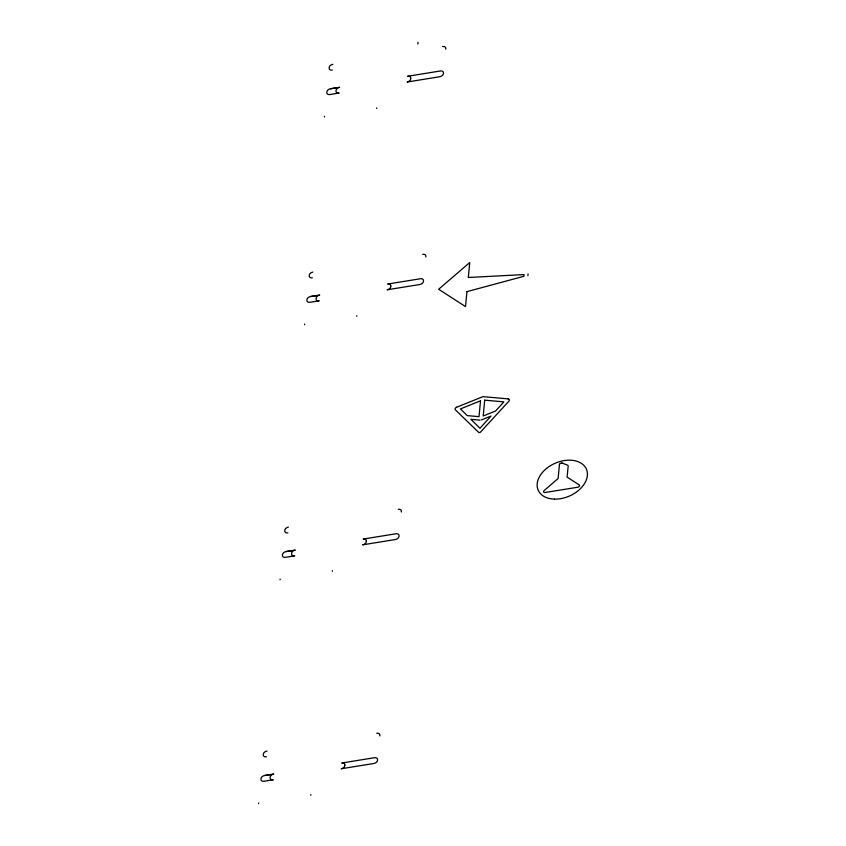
<?xml version="1.0" encoding="UTF-8"?>
<svg xmlns="http://www.w3.org/2000/svg" width="846" height="846" viewBox="0 0 846 846"><rect width="100%" height="100%" fill="white"/><g stroke="black" fill="none" stroke-linecap="round" stroke-linejoin="round"><path stroke-width="1.27" d="M258.58 803.7L258.643 803.055M280.068 579.764L280.132 579.119M304.539 324.727L304.602 324.092M324.473 116.97L324.536 116.325M310.81 795.24L310.873 794.595M332.298 571.304L332.351 570.659M356.758 316.267L356.822 315.632M376.692 108.51L376.756 107.865M417.871 44.003L418.04 42.3M379.833 735.914L379.896 735.28A3.532 2.401 -23.6 0 0 376.777 733.26M401.311 511.978L401.374 511.333A3.532 2.401 -23.6 0 0 398.255 509.324M425.781 256.951L425.845 256.306A3.532 2.401 -23.6 0 0 422.725 254.297M445.715 49.184L445.779 48.539A3.532 2.401 -23.6 0 0 442.659 46.53M527.904 275.637L528.063 273.935M559.481 464.359L558.106 478.54L543.957 490.712A1.755 1.195 -23.6 0 0 544.866 492.541L578.03 487.18A1.755 1.195 -23.6 0 0 579.309 484.991L567.106 477.091L568.163 466.083A1.766 1.206 -23.6 0 0 567.539 465.152L561.998 463.016M456.639 407.222L482.326 396.911A2.242 1.523 -23.6 0 1 483.626 396.7L508.129 398.878M481.395 419.912L491.029 416.052L479.957 428.266L470.915 419.309L480.094 420.124M330.49 88.767L339.68 87.286A3.532 2.401 -23.6 0 0 336.074 90.385L336.01 91.03A3.532 2.401 -23.6 0 0 339.13 93.039L329.929 94.53A3.532 2.401 -23.6 0 1 326.82 92.51L326.873 91.876A3.532 2.401 -23.6 0 1 330.49 88.767L336.951 87.783M310.556 296.534L319.746 295.043A3.532 2.401 -23.6 0 0 316.14 298.152L316.076 298.786A3.532 2.401 -23.6 0 0 319.196 300.795L309.996 302.286A3.532 2.401 -23.6 0 1 306.876 300.277L306.939 299.632A3.532 2.401 -23.6 0 1 310.556 296.534L317.017 295.55M286.085 551.571L295.286 550.08A3.532 2.401 -23.6 0 0 291.669 553.178L291.606 553.823A3.532 2.401 -23.6 0 0 294.725 555.833L285.536 557.324A3.532 2.401 -23.6 0 1 282.416 555.314L282.479 554.669A3.532 2.401 -23.6 0 1 286.085 551.571L292.547 550.577M264.597 775.507L273.797 774.016A3.532 2.401 -23.6 0 0 270.181 777.114L270.128 777.76A3.532 2.401 -23.6 0 0 273.247 779.769L264.047 781.26A3.532 2.401 -23.6 0 1 260.928 779.251L260.991 778.606A3.532 2.401 -23.6 0 1 264.597 775.507L271.069 774.524M332.827 64.317A3.532 2.401 -23.6 0 0 329.221 67.416L329.157 68.061A3.532 2.401 -23.6 0 0 332.277 70.07M456.65 407.212A2.2 1.491 -23.6 0 0 455.36 409.824L478.847 432.56A2.411 1.639 -23.6 0 0 480.285 432.327L508.932 401.141A2.2 1.491 -23.6 0 0 508.129 398.868M559.492 464.359A1.766 1.195 -23.6 0 1 561.998 463.016M312.893 272.084A3.532 2.401 -23.6 0 0 309.287 275.183L309.224 275.828A3.532 2.401 -23.6 0 0 312.343 277.837M266.945 751.058A3.532 2.401 -23.6 0 0 263.339 754.156L263.275 754.801A3.532 2.401 -23.6 0 0 266.395 756.81M288.433 527.111A3.532 2.401 -23.6 0 0 284.816 530.22L284.764 530.854A3.532 2.401 -23.6 0 0 287.873 532.864M344.84 765.027L344.787 765.662A3.532 2.401 -23.6 0 1 341.171 768.771L373.879 763.473A3.532 2.401 -23.6 0 0 377.485 760.374L377.549 759.729A3.532 2.401 -23.6 0 0 374.429 757.72L341.721 763.018A3.532 2.401 -23.6 0 1 344.84 765.027M366.329 541.08L366.265 541.726A3.532 2.401 -23.6 0 1 362.659 544.824L395.357 539.526A3.532 2.401 -23.6 0 0 398.974 536.427L399.026 535.782A3.532 2.401 -23.6 0 0 395.917 533.773L363.209 539.071A3.532 2.401 -23.6 0 1 366.329 541.08M390.799 286.054L390.736 286.699A3.532 2.401 -23.6 0 1 387.13 289.797L419.828 284.499A3.532 2.401 -23.6 0 0 423.434 281.401L423.497 280.756A3.532 2.401 -23.6 0 0 420.377 278.746L387.68 284.045A3.532 2.401 -23.6 0 1 390.799 286.054M410.733 78.287L410.67 78.932A3.532 2.401 -23.6 0 1 407.063 82.03L439.761 76.732A3.532 2.401 -23.6 0 0 443.367 73.634L443.431 72.989A3.532 2.401 -23.6 0 0 440.311 70.979L407.613 76.277A3.532 2.401 -23.6 0 1 410.733 78.287M466.96 291.637L465.522 306.58L438.64 289.258L469.752 262.546L468.314 277.488L524.076 274.58L523.907 276.282L466.96 291.637M480.528 400.845L479.016 416.655L467.182 415.608L460.425 408.914L480.528 400.845M484.716 400.169L483.193 415.978L495.608 410.997L503.878 401.871L484.716 400.169M554.416 499.119A26.311 17.882 -23.6 0 0 586.891 470.503A26.311 17.882 -23.6 0 0 545.501 469.34A26.311 17.882 -23.6 0 0 554.416 499.119"/></g></svg>
